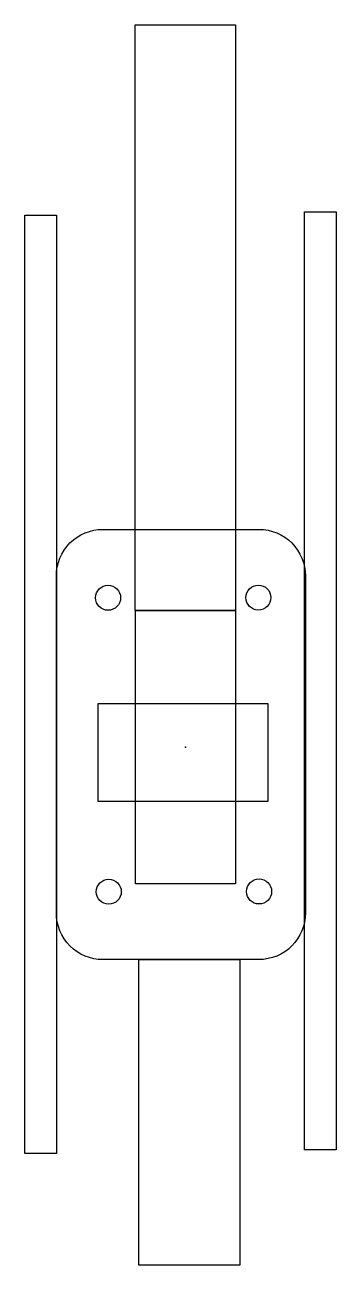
# Model space of a CAD drawing. Header units: millimetres. Extents: x -5.8 to 5.4, y -18.6 to 25.9.
import ezdxf

# ---------------------------------------------------------------- set-up
doc = ezdxf.new("R2010")
doc.units = ezdxf.units.MM
doc.layers.add('CONN', color=7, linetype='Continuous')

# ---------------------------------------------------------------- blocks, each defined once
blk = doc.blocks.new('MOTOR')
for points in [[(1.798, 4.899), (-1.808, 4.899), (-1.808, 25.89), (1.798, 25.89)], [(5.406, -14.438), (4.274, -14.438), (4.274, 19.19), (5.406, 19.19)], [(-4.634, -14.564), (-5.766, -14.564), (-5.766, 19.065), (-4.634, 19.065)], [(-1.798, 4.899), (1.798, 4.899), (1.798, -4.899), (-1.798, -4.899)], [(-3.135, 1.566), (2.952, 1.566), (2.952, -1.951), (-3.135, -1.951)], [(1.952, -18.569), (-1.673, -18.569), (-1.673, -7.615), (1.952, -7.615)]]:
    blk.add_lwpolyline(points, close=True)
blk.add_lwpolyline([(-2.963, 7.806), (2.633, 7.806, -0.414214), (4.303, 6.135), (4.303, -5.944, -0.414214), (2.633, -7.615), (-2.963, -7.615, -0.414214), (-4.634, -5.944), (-4.634, 6.135, -0.414214)], format="xyb", close=True)
for centre in [(-2.776, 5.352), (2.615, 5.36), (-2.752, -5.183), (2.64, -5.175)]:
    blk.add_circle(centre, 0.448)
at = {"layer": 'CONN'}
blk.add_point((0, 0), dxfattribs=at)

msp = doc.modelspace()

# ---------------------------------------------------------------- block references
msp.add_blockref('MOTOR', (0, 0))

doc.saveas('drawing.dxf')
